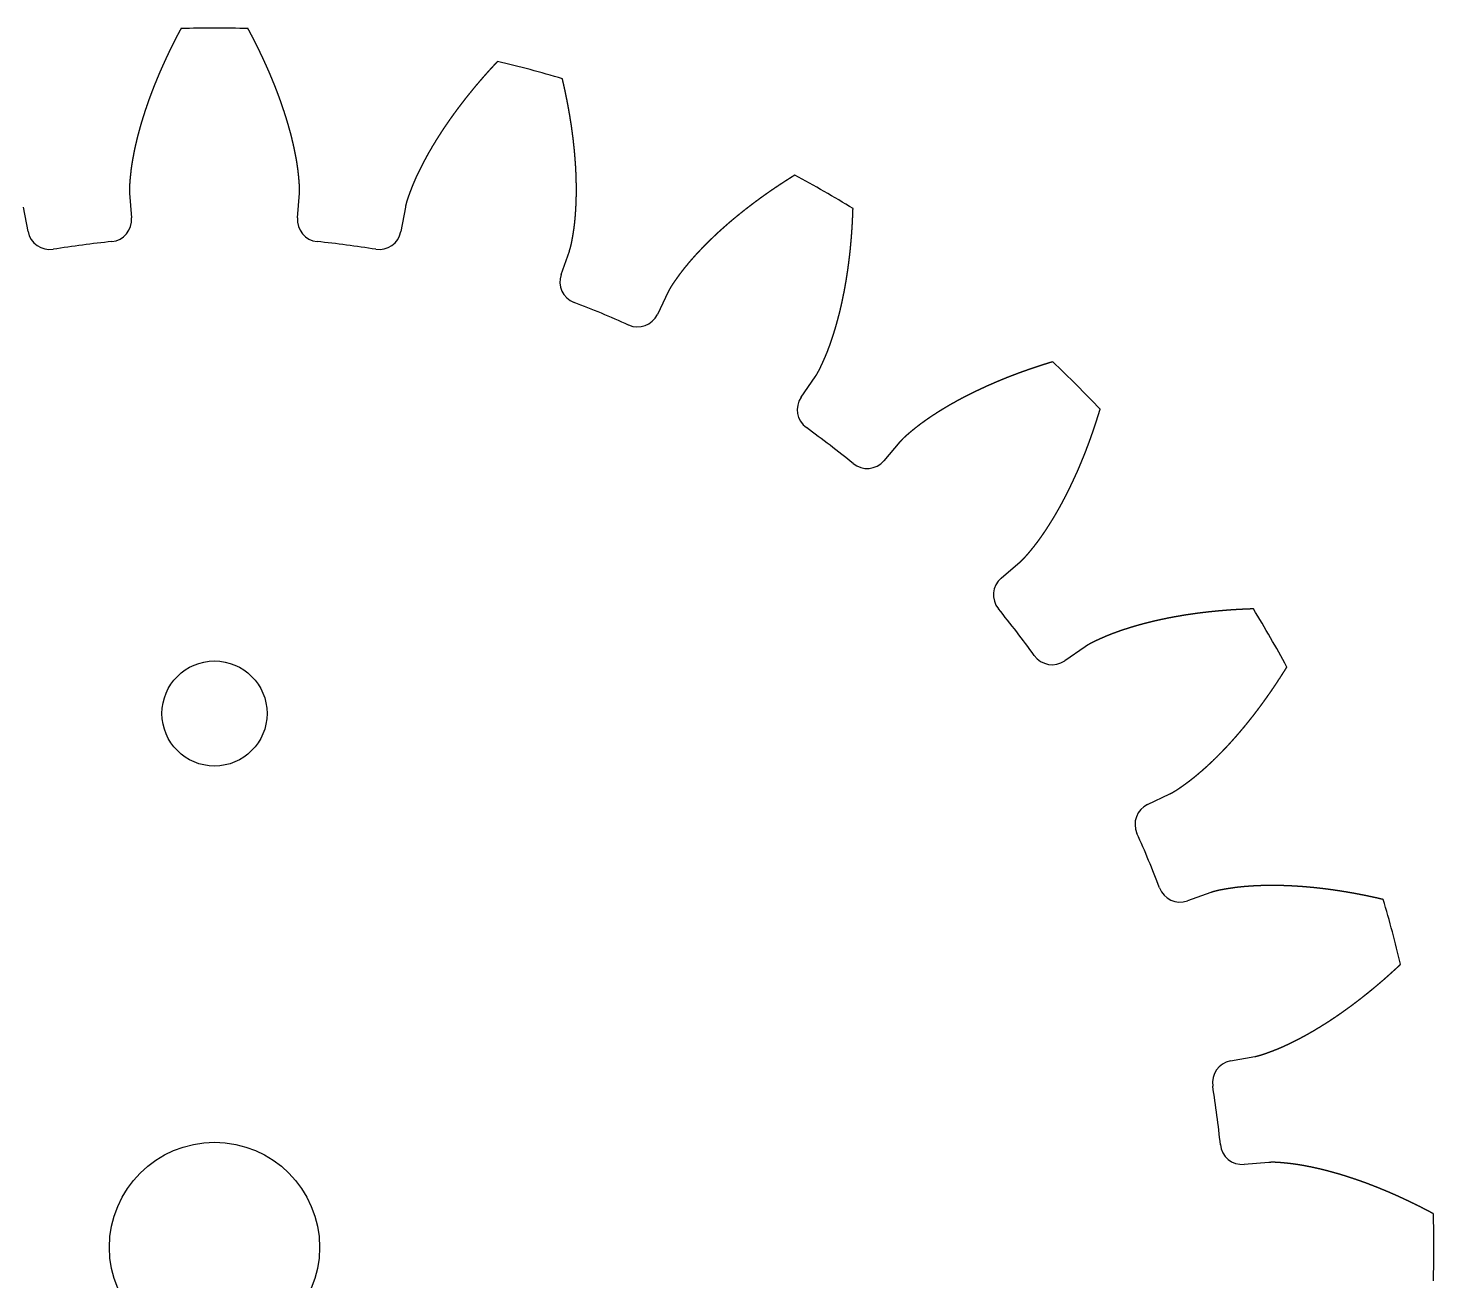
# Model space of a CAD drawing. Header units: millimetres. Extents: x -69.7 to -4.7, y -19.2 to 45.8.
# Drawn here: x -42.15 to -4.68, y 12.44 to 45.83 of the extents above; entities that cross this region are included whole.
import ezdxf

# ---------------------------------------------------------------- set-up
doc = ezdxf.new("R2010")
doc.units = ezdxf.units.MM
doc.layers.get('0').update_dxf_attribs({"linetype": 'CONTINUOUS'})

msp = doc.modelspace()

# ---------------------------------------------------------------- linework, layer by layer
for p, q in [((-39.446, 41.432), (-39.394, 40.774)), ((-39.446, 41.432), (-39.394, 40.774)), ((-34.973, 40.774), (-34.921, 41.432)), ((-34.973, 40.774), (-34.921, 41.432)), ((-42.151, 40.411), (-42.27, 41.06)), ((-42.151, 40.411), (-42.27, 41.06)), ((-32.096, 41.06), (-32.216, 40.411)), ((-32.096, 41.06), (-32.216, 40.411)), ((-27.946, 39.267), (-27.725, 39.889)), ((-27.946, 39.267), (-27.725, 39.889)), ((-25.093, 38.799), (-25.377, 38.202)), ((-25.093, 38.799), (-25.377, 38.202)), ((-21.548, 35.992), (-21.174, 36.536)), ((-21.548, 35.992), (-21.174, 36.536)), ((-18.914, 34.802), (-19.342, 34.299)), ((-18.914, 34.802), (-19.342, 34.299)), ((-16.216, 31.173), (-15.714, 31.602)), ((-16.216, 31.173), (-15.714, 31.602)), ((-13.98, 29.342), (-14.523, 28.967)), ((-13.98, 29.342), (-14.523, 28.967)), ((-12.313, 25.139), (-11.717, 25.422)), ((-12.313, 25.139), (-11.717, 25.422)), ((-10.627, 22.791), (-11.249, 22.57)), ((-10.627, 22.791), (-11.249, 22.57)), ((-10.105, 18.3), (-9.455, 18.419)), ((-10.105, 18.3), (-9.455, 18.419)), ((-9.084, 15.595), (-9.742, 15.542)), ((-9.084, 15.595), (-9.742, 15.542))]:
    msp.add_line(p, q)
for centre, radius in [((-37.183, 27.562), 1.4), ((-37.183, 27.562), 1.4), ((-37.183, 13.332), 2.8), ((-37.183, 13.332), 2.8)]:
    msp.add_circle(centre, radius)
for centre, radius, start, end in [((-37.183, 13.332), 32.5, 88.4232, 91.5768), ((-37.183, 13.332), 32.5, 88.4232, 91.5768), ((-37.183, 13.332), 32.5, 73.4232, 76.5768), ((-37.183, 13.332), 32.5, 73.4232, 76.5768), ((-37.183, 13.332), 32.5, 58.4232, 61.5768), ((-37.183, 13.332), 32.5, 58.4232, 61.5768), ((-39.98, 40.727), 0.588, -84.1716, 4.5673), ((-39.98, 40.727), 0.588, -84.1716, 4.5673), ((-34.387, 40.727), 0.588, 175.4327, 264.1716), ((-34.387, 40.727), 0.588, 175.4327, 264.1716), ((-41.573, 40.517), 0.588, 190.4327, 279.1716), ((-41.573, 40.517), 0.588, 190.4327, 279.1716), ((-37.183, 13.332), 26.949, 95.8284, 99.1716), ((-37.183, 13.332), 26.949, 95.8284, 99.1716), ((-37.183, 13.332), 26.949, 80.8284, 84.1716), ((-37.183, 13.332), 26.949, 80.8284, 84.1716), ((-32.794, 40.517), 0.588, 260.8284, 349.5673), ((-32.794, 40.517), 0.588, 260.8284, 349.5673), ((-27.392, 39.07), 0.588, 160.4327, 249.1716), ((-27.392, 39.07), 0.588, 160.4327, 249.1716), ((-37.183, 13.332), 26.949, 65.8284, 69.1716), ((-37.183, 13.332), 26.949, 65.8284, 69.1716), ((-25.908, 38.455), 0.588, 245.8284, 334.5673), ((-25.908, 38.455), 0.588, 245.8284, 334.5673), ((-37.183, 13.332), 32.5, 43.4232, 46.5768), ((-37.183, 13.332), 32.5, 43.4232, 46.5768), ((-21.064, 35.659), 0.588, 145.4327, 234.1716), ((-21.064, 35.659), 0.588, 145.4327, 234.1716), ((-37.183, 13.332), 26.949, 50.8284, 54.1716), ((-37.183, 13.332), 26.949, 50.8284, 54.1716), ((-19.79, 34.681), 0.588, 230.8284, 319.5673), ((-19.79, 34.681), 0.588, 230.8284, 319.5673), ((-15.835, 30.726), 0.588, 130.4327, 219.1716), ((-15.835, 30.726), 0.588, 130.4327, 219.1716), ((-37.183, 13.332), 26.949, 35.8284, 39.1716), ((-37.183, 13.332), 26.949, 35.8284, 39.1716), ((-37.183, 13.332), 32.5, 28.4232, 31.5768), ((-37.183, 13.332), 32.5, 28.4232, 31.5768), ((-14.857, 29.451), 0.588, 215.8284, 304.5673), ((-14.857, 29.451), 0.588, 215.8284, 304.5673), ((-12.061, 24.608), 0.588, 115.4327, 204.1716), ((-12.061, 24.608), 0.588, 115.4327, 204.1716), ((-37.183, 13.332), 26.949, 20.8284, 24.1716), ((-37.183, 13.332), 26.949, 20.8284, 24.1716), ((-11.446, 23.124), 0.588, 200.8284, 289.5673), ((-11.446, 23.124), 0.588, 200.8284, 289.5673), ((-37.183, 13.332), 32.5, 13.4232, 16.5768), ((-37.183, 13.332), 32.5, 13.4232, 16.5768), ((-9.998, 17.721), 0.588, 100.4327, 189.1716), ((-9.998, 17.721), 0.588, 100.4327, 189.1716), ((-37.183, 13.332), 26.949, 5.8284, 9.1716), ((-37.183, 13.332), 26.949, 5.8284, 9.1716), ((-9.789, 16.129), 0.588, 185.8284, 274.5673), ((-9.789, 16.129), 0.588, 185.8284, 274.5673), ((-37.183, 13.332), 32.5, -1.5768, 1.5768), ((-37.183, 13.332), 32.5, -1.5768, 1.5768)]:
    msp.add_arc(centre, radius, start, end)
for points in [[(-38.078, 45.82), (-38.084, 45.808), (-38.097, 45.783), (-38.117, 45.747), (-38.143, 45.698), (-38.175, 45.636), (-38.207, 45.575), (-38.238, 45.514), (-38.269, 45.452), (-38.3, 45.391), (-38.331, 45.329), (-38.361, 45.268), (-38.391, 45.206), (-38.42, 45.144), (-38.449, 45.083), (-38.478, 45.021), (-38.507, 44.959), (-38.535, 44.897), (-38.563, 44.835), (-38.591, 44.773), (-38.618, 44.711), (-38.645, 44.649), (-38.672, 44.587), (-38.698, 44.524), (-38.724, 44.462), (-38.749, 44.4), (-38.774, 44.337), (-38.799, 44.275), (-38.824, 44.212), (-38.848, 44.15), (-38.872, 44.087), (-38.895, 44.024), (-38.918, 43.962), (-38.941, 43.899), (-38.963, 43.836), (-38.985, 43.773), (-39.006, 43.71), (-39.027, 43.648), (-39.048, 43.585), (-39.068, 43.522), (-39.088, 43.459), (-39.108, 43.396), (-39.127, 43.332), (-39.145, 43.269), (-39.163, 43.206), (-39.181, 43.143), (-39.198, 43.08), (-39.215, 43.017), (-39.232, 42.953), (-39.248, 42.89), (-39.263, 42.827), (-39.278, 42.763), (-39.293, 42.7), (-39.307, 42.637), (-39.32, 42.573), (-39.333, 42.51), (-39.345, 42.446), (-39.357, 42.383), (-39.369, 42.32), (-39.38, 42.256), (-39.39, 42.193), (-39.399, 42.129), (-39.408, 42.066), (-39.415, 42.002), (-39.422, 41.939), (-39.429, 41.875), (-39.435, 41.812), (-39.44, 41.748), (-39.445, 41.685), (-39.449, 41.622), (-39.451, 41.558), (-39.451, 41.508), (-39.449, 41.47), (-39.447, 41.445), (-39.446, 41.432)], [(-38.078, 45.82), (-38.084, 45.808), (-38.097, 45.783), (-38.117, 45.747), (-38.143, 45.698), (-38.175, 45.636), (-38.207, 45.575), (-38.238, 45.514), (-38.269, 45.452), (-38.3, 45.391), (-38.331, 45.329), (-38.361, 45.268), (-38.391, 45.206), (-38.42, 45.144), (-38.449, 45.083), (-38.478, 45.021), (-38.507, 44.959), (-38.535, 44.897), (-38.563, 44.835), (-38.591, 44.773), (-38.618, 44.711), (-38.645, 44.649), (-38.672, 44.587), (-38.698, 44.524), (-38.724, 44.462), (-38.749, 44.4), (-38.774, 44.337), (-38.799, 44.275), (-38.824, 44.212), (-38.848, 44.15), (-38.872, 44.087), (-38.895, 44.024), (-38.918, 43.962), (-38.941, 43.899), (-38.963, 43.836), (-38.985, 43.773), (-39.006, 43.71), (-39.027, 43.648), (-39.048, 43.585), (-39.068, 43.522), (-39.088, 43.459), (-39.108, 43.396), (-39.127, 43.332), (-39.145, 43.269), (-39.163, 43.206), (-39.181, 43.143), (-39.198, 43.08), (-39.215, 43.017), (-39.232, 42.953), (-39.248, 42.89), (-39.263, 42.827), (-39.278, 42.763), (-39.293, 42.7), (-39.307, 42.637), (-39.32, 42.573), (-39.333, 42.51), (-39.345, 42.446), (-39.357, 42.383), (-39.369, 42.32), (-39.38, 42.256), (-39.39, 42.193), (-39.399, 42.129), (-39.408, 42.066), (-39.415, 42.002), (-39.422, 41.939), (-39.429, 41.875), (-39.435, 41.812), (-39.44, 41.748), (-39.445, 41.685), (-39.449, 41.622), (-39.451, 41.558), (-39.451, 41.508), (-39.449, 41.47), (-39.447, 41.445), (-39.446, 41.432)], [(-34.921, 41.432), (-34.92, 41.445), (-34.918, 41.47), (-34.916, 41.508), (-34.916, 41.558), (-34.918, 41.622), (-34.922, 41.685), (-34.927, 41.748), (-34.932, 41.812), (-34.938, 41.875), (-34.945, 41.939), (-34.952, 42.002), (-34.959, 42.066), (-34.968, 42.129), (-34.977, 42.193), (-34.987, 42.256), (-34.998, 42.32), (-35.01, 42.383), (-35.022, 42.446), (-35.034, 42.51), (-35.047, 42.573), (-35.06, 42.637), (-35.074, 42.7), (-35.089, 42.763), (-35.104, 42.827), (-35.119, 42.89), (-35.135, 42.953), (-35.151, 43.017), (-35.168, 43.08), (-35.186, 43.143), (-35.203, 43.206), (-35.222, 43.269), (-35.24, 43.332), (-35.259, 43.396), (-35.279, 43.459), (-35.299, 43.522), (-35.319, 43.585), (-35.34, 43.648), (-35.361, 43.71), (-35.382, 43.773), (-35.404, 43.836), (-35.426, 43.899), (-35.449, 43.962), (-35.472, 44.024), (-35.495, 44.087), (-35.519, 44.15), (-35.543, 44.212), (-35.568, 44.275), (-35.592, 44.337), (-35.618, 44.4), (-35.643, 44.462), (-35.669, 44.524), (-35.695, 44.587), (-35.722, 44.649), (-35.749, 44.711), (-35.776, 44.773), (-35.804, 44.835), (-35.832, 44.897), (-35.86, 44.959), (-35.888, 45.021), (-35.917, 45.083), (-35.947, 45.144), (-35.976, 45.206), (-36.006, 45.268), (-36.036, 45.329), (-36.067, 45.391), (-36.098, 45.452), (-36.129, 45.514), (-36.16, 45.575), (-36.192, 45.636), (-36.224, 45.698), (-36.25, 45.747), (-36.269, 45.783), (-36.283, 45.808), (-36.289, 45.82)], [(-34.921, 41.432), (-34.92, 41.445), (-34.918, 41.47), (-34.916, 41.508), (-34.916, 41.558), (-34.918, 41.622), (-34.922, 41.685), (-34.927, 41.748), (-34.932, 41.812), (-34.938, 41.875), (-34.945, 41.939), (-34.952, 42.002), (-34.959, 42.066), (-34.968, 42.129), (-34.977, 42.193), (-34.987, 42.256), (-34.998, 42.32), (-35.01, 42.383), (-35.022, 42.446), (-35.034, 42.51), (-35.047, 42.573), (-35.06, 42.637), (-35.074, 42.7), (-35.089, 42.763), (-35.104, 42.827), (-35.119, 42.89), (-35.135, 42.953), (-35.151, 43.017), (-35.168, 43.08), (-35.186, 43.143), (-35.203, 43.206), (-35.222, 43.269), (-35.24, 43.332), (-35.259, 43.396), (-35.279, 43.459), (-35.299, 43.522), (-35.319, 43.585), (-35.34, 43.648), (-35.361, 43.71), (-35.382, 43.773), (-35.404, 43.836), (-35.426, 43.899), (-35.449, 43.962), (-35.472, 44.024), (-35.495, 44.087), (-35.519, 44.15), (-35.543, 44.212), (-35.568, 44.275), (-35.592, 44.337), (-35.618, 44.4), (-35.643, 44.462), (-35.669, 44.524), (-35.695, 44.587), (-35.722, 44.649), (-35.749, 44.711), (-35.776, 44.773), (-35.804, 44.835), (-35.832, 44.897), (-35.86, 44.959), (-35.888, 45.021), (-35.917, 45.083), (-35.947, 45.144), (-35.976, 45.206), (-36.006, 45.268), (-36.036, 45.329), (-36.067, 45.391), (-36.098, 45.452), (-36.129, 45.514), (-36.16, 45.575), (-36.192, 45.636), (-36.224, 45.698), (-36.25, 45.747), (-36.269, 45.783), (-36.283, 45.808), (-36.289, 45.82)], [(-29.639, 44.944), (-29.648, 44.934), (-29.667, 44.914), (-29.696, 44.884), (-29.733, 44.843), (-29.78, 44.792), (-29.827, 44.741), (-29.873, 44.69), (-29.919, 44.639), (-29.965, 44.588), (-30.01, 44.536), (-30.055, 44.484), (-30.1, 44.433), (-30.144, 44.381), (-30.189, 44.329), (-30.233, 44.276), (-30.276, 44.224), (-30.32, 44.171), (-30.363, 44.119), (-30.405, 44.066), (-30.448, 44.013), (-30.49, 43.96), (-30.532, 43.907), (-30.573, 43.853), (-30.614, 43.8), (-30.655, 43.746), (-30.695, 43.692), (-30.736, 43.639), (-30.775, 43.584), (-30.815, 43.53), (-30.854, 43.476), (-30.893, 43.421), (-30.931, 43.367), (-30.969, 43.312), (-31.007, 43.257), (-31.045, 43.202), (-31.082, 43.147), (-31.118, 43.092), (-31.154, 43.036), (-31.19, 42.981), (-31.226, 42.925), (-31.261, 42.869), (-31.296, 42.813), (-31.33, 42.757), (-31.364, 42.701), (-31.397, 42.644), (-31.431, 42.588), (-31.463, 42.531), (-31.495, 42.474), (-31.527, 42.417), (-31.559, 42.36), (-31.589, 42.303), (-31.62, 42.245), (-31.65, 42.188), (-31.679, 42.13), (-31.708, 42.072), (-31.736, 42.014), (-31.764, 41.956), (-31.792, 41.897), (-31.819, 41.839), (-31.845, 41.78), (-31.87, 41.721), (-31.895, 41.662), (-31.919, 41.603), (-31.942, 41.543), (-31.965, 41.484), (-31.987, 41.424), (-32.009, 41.364), (-32.03, 41.304), (-32.05, 41.244), (-32.068, 41.183), (-32.081, 41.134), (-32.089, 41.097), (-32.094, 41.073), (-32.096, 41.06)], [(-29.639, 44.944), (-29.648, 44.934), (-29.667, 44.914), (-29.696, 44.884), (-29.733, 44.843), (-29.78, 44.792), (-29.827, 44.741), (-29.873, 44.69), (-29.919, 44.639), (-29.965, 44.588), (-30.01, 44.536), (-30.055, 44.484), (-30.1, 44.433), (-30.144, 44.381), (-30.189, 44.329), (-30.233, 44.276), (-30.276, 44.224), (-30.32, 44.171), (-30.363, 44.119), (-30.405, 44.066), (-30.448, 44.013), (-30.49, 43.96), (-30.532, 43.907), (-30.573, 43.853), (-30.614, 43.8), (-30.655, 43.746), (-30.695, 43.692), (-30.736, 43.639), (-30.775, 43.584), (-30.815, 43.53), (-30.854, 43.476), (-30.893, 43.421), (-30.931, 43.367), (-30.969, 43.312), (-31.007, 43.257), (-31.045, 43.202), (-31.082, 43.147), (-31.118, 43.092), (-31.154, 43.036), (-31.19, 42.981), (-31.226, 42.925), (-31.261, 42.869), (-31.296, 42.813), (-31.33, 42.757), (-31.364, 42.701), (-31.397, 42.644), (-31.431, 42.588), (-31.463, 42.531), (-31.495, 42.474), (-31.527, 42.417), (-31.559, 42.36), (-31.589, 42.303), (-31.62, 42.245), (-31.65, 42.188), (-31.679, 42.13), (-31.708, 42.072), (-31.736, 42.014), (-31.764, 41.956), (-31.792, 41.897), (-31.819, 41.839), (-31.845, 41.78), (-31.87, 41.721), (-31.895, 41.662), (-31.919, 41.603), (-31.942, 41.543), (-31.965, 41.484), (-31.987, 41.424), (-32.009, 41.364), (-32.03, 41.304), (-32.05, 41.244), (-32.068, 41.183), (-32.081, 41.134), (-32.089, 41.097), (-32.094, 41.073), (-32.096, 41.06)], [(-27.725, 39.889), (-27.721, 39.901), (-27.713, 39.925), (-27.701, 39.961), (-27.688, 40.01), (-27.673, 40.071), (-27.661, 40.134), (-27.649, 40.196), (-27.638, 40.259), (-27.627, 40.322), (-27.617, 40.385), (-27.607, 40.448), (-27.598, 40.511), (-27.59, 40.574), (-27.583, 40.638), (-27.576, 40.702), (-27.57, 40.766), (-27.565, 40.83), (-27.56, 40.895), (-27.555, 40.959), (-27.551, 41.024), (-27.548, 41.089), (-27.545, 41.153), (-27.543, 41.218), (-27.541, 41.283), (-27.539, 41.349), (-27.538, 41.414), (-27.538, 41.479), (-27.538, 41.545), (-27.538, 41.61), (-27.539, 41.676), (-27.54, 41.742), (-27.542, 41.807), (-27.544, 41.873), (-27.546, 41.939), (-27.549, 42.005), (-27.553, 42.071), (-27.556, 42.137), (-27.56, 42.204), (-27.565, 42.27), (-27.57, 42.336), (-27.575, 42.403), (-27.581, 42.469), (-27.587, 42.536), (-27.593, 42.602), (-27.6, 42.669), (-27.607, 42.735), (-27.614, 42.802), (-27.622, 42.869), (-27.63, 42.936), (-27.639, 43.003), (-27.648, 43.069), (-27.657, 43.136), (-27.666, 43.203), (-27.676, 43.27), (-27.687, 43.337), (-27.697, 43.404), (-27.708, 43.472), (-27.719, 43.539), (-27.731, 43.606), (-27.743, 43.673), (-27.755, 43.74), (-27.768, 43.808), (-27.781, 43.875), (-27.794, 43.942), (-27.807, 44.01), (-27.821, 44.077), (-27.835, 44.144), (-27.85, 44.212), (-27.865, 44.279), (-27.88, 44.347), (-27.892, 44.4), (-27.902, 44.441), (-27.908, 44.468), (-27.911, 44.481)], [(-27.725, 39.889), (-27.721, 39.901), (-27.713, 39.925), (-27.701, 39.961), (-27.688, 40.01), (-27.673, 40.071), (-27.661, 40.134), (-27.649, 40.196), (-27.638, 40.259), (-27.627, 40.322), (-27.617, 40.385), (-27.607, 40.448), (-27.598, 40.511), (-27.59, 40.574), (-27.583, 40.638), (-27.576, 40.702), (-27.57, 40.766), (-27.565, 40.83), (-27.56, 40.895), (-27.555, 40.959), (-27.551, 41.024), (-27.548, 41.089), (-27.545, 41.153), (-27.543, 41.218), (-27.541, 41.283), (-27.539, 41.349), (-27.538, 41.414), (-27.538, 41.479), (-27.538, 41.545), (-27.538, 41.61), (-27.539, 41.676), (-27.54, 41.742), (-27.542, 41.807), (-27.544, 41.873), (-27.546, 41.939), (-27.549, 42.005), (-27.553, 42.071), (-27.556, 42.137), (-27.56, 42.204), (-27.565, 42.27), (-27.57, 42.336), (-27.575, 42.403), (-27.581, 42.469), (-27.587, 42.536), (-27.593, 42.602), (-27.6, 42.669), (-27.607, 42.735), (-27.614, 42.802), (-27.622, 42.869), (-27.63, 42.936), (-27.639, 43.003), (-27.648, 43.069), (-27.657, 43.136), (-27.666, 43.203), (-27.676, 43.27), (-27.687, 43.337), (-27.697, 43.404), (-27.708, 43.472), (-27.719, 43.539), (-27.731, 43.606), (-27.743, 43.673), (-27.755, 43.74), (-27.768, 43.808), (-27.781, 43.875), (-27.794, 43.942), (-27.807, 44.01), (-27.821, 44.077), (-27.835, 44.144), (-27.85, 44.212), (-27.865, 44.279), (-27.88, 44.347), (-27.892, 44.4), (-27.902, 44.441), (-27.908, 44.468), (-27.911, 44.481)], [(-21.714, 41.915), (-21.726, 41.907), (-21.749, 41.893), (-21.785, 41.871), (-21.832, 41.841), (-21.89, 41.804), (-21.948, 41.767), (-22.006, 41.73), (-22.064, 41.692), (-22.121, 41.654), (-22.178, 41.616), (-22.235, 41.578), (-22.292, 41.54), (-22.348, 41.501), (-22.405, 41.462), (-22.461, 41.423), (-22.516, 41.384), (-22.572, 41.344), (-22.627, 41.304), (-22.682, 41.264), (-22.736, 41.224), (-22.791, 41.184), (-22.845, 41.143), (-22.899, 41.102), (-22.952, 41.061), (-23.006, 41.02), (-23.059, 40.979), (-23.111, 40.937), (-23.164, 40.895), (-23.216, 40.853), (-23.268, 40.811), (-23.32, 40.768), (-23.371, 40.725), (-23.422, 40.682), (-23.472, 40.639), (-23.523, 40.596), (-23.573, 40.552), (-23.622, 40.508), (-23.672, 40.464), (-23.721, 40.419), (-23.77, 40.375), (-23.818, 40.33), (-23.866, 40.285), (-23.914, 40.239), (-23.961, 40.194), (-24.008, 40.148), (-24.055, 40.102), (-24.101, 40.056), (-24.147, 40.009), (-24.192, 39.962), (-24.237, 39.915), (-24.282, 39.868), (-24.326, 39.82), (-24.37, 39.772), (-24.413, 39.724), (-24.456, 39.676), (-24.499, 39.627), (-24.541, 39.578), (-24.582, 39.529), (-24.623, 39.479), (-24.664, 39.429), (-24.704, 39.379), (-24.743, 39.328), (-24.781, 39.277), (-24.819, 39.226), (-24.856, 39.174), (-24.893, 39.122), (-24.93, 39.07), (-24.966, 39.017), (-25.001, 38.964), (-25.034, 38.911), (-25.059, 38.867), (-25.077, 38.833), (-25.088, 38.81), (-25.093, 38.799)], [(-21.714, 41.915), (-21.726, 41.907), (-21.749, 41.893), (-21.785, 41.871), (-21.832, 41.841), (-21.89, 41.804), (-21.948, 41.767), (-22.006, 41.73), (-22.064, 41.692), (-22.121, 41.654), (-22.178, 41.616), (-22.235, 41.578), (-22.292, 41.54), (-22.348, 41.501), (-22.405, 41.462), (-22.461, 41.423), (-22.516, 41.384), (-22.572, 41.344), (-22.627, 41.304), (-22.682, 41.264), (-22.736, 41.224), (-22.791, 41.184), (-22.845, 41.143), (-22.899, 41.102), (-22.952, 41.061), (-23.006, 41.02), (-23.059, 40.979), (-23.111, 40.937), (-23.164, 40.895), (-23.216, 40.853), (-23.268, 40.811), (-23.32, 40.768), (-23.371, 40.725), (-23.422, 40.682), (-23.472, 40.639), (-23.523, 40.596), (-23.573, 40.552), (-23.622, 40.508), (-23.672, 40.464), (-23.721, 40.419), (-23.77, 40.375), (-23.818, 40.33), (-23.866, 40.285), (-23.914, 40.239), (-23.961, 40.194), (-24.008, 40.148), (-24.055, 40.102), (-24.101, 40.056), (-24.147, 40.009), (-24.192, 39.962), (-24.237, 39.915), (-24.282, 39.868), (-24.326, 39.82), (-24.37, 39.772), (-24.413, 39.724), (-24.456, 39.676), (-24.499, 39.627), (-24.541, 39.578), (-24.582, 39.529), (-24.623, 39.479), (-24.664, 39.429), (-24.704, 39.379), (-24.743, 39.328), (-24.781, 39.277), (-24.819, 39.226), (-24.856, 39.174), (-24.893, 39.122), (-24.93, 39.07), (-24.966, 39.017), (-25.001, 38.964), (-25.034, 38.911), (-25.059, 38.867), (-25.077, 38.833), (-25.088, 38.81), (-25.093, 38.799)], [(-21.174, 36.536), (-21.167, 36.546), (-21.153, 36.567), (-21.132, 36.599), (-21.107, 36.643), (-21.077, 36.699), (-21.048, 36.756), (-21.021, 36.813), (-20.994, 36.871), (-20.967, 36.929), (-20.941, 36.987), (-20.916, 37.045), (-20.89, 37.104), (-20.866, 37.163), (-20.842, 37.223), (-20.82, 37.283), (-20.797, 37.343), (-20.775, 37.404), (-20.754, 37.465), (-20.733, 37.526), (-20.713, 37.587), (-20.692, 37.649), (-20.673, 37.711), (-20.654, 37.773), (-20.635, 37.835), (-20.617, 37.898), (-20.599, 37.961), (-20.582, 38.024), (-20.565, 38.087), (-20.548, 38.15), (-20.532, 38.214), (-20.516, 38.278), (-20.5, 38.342), (-20.485, 38.406), (-20.471, 38.47), (-20.456, 38.535), (-20.443, 38.599), (-20.429, 38.664), (-20.416, 38.729), (-20.403, 38.794), (-20.39, 38.86), (-20.378, 38.925), (-20.367, 38.991), (-20.355, 39.057), (-20.344, 39.123), (-20.333, 39.189), (-20.323, 39.255), (-20.313, 39.321), (-20.303, 39.388), (-20.294, 39.454), (-20.285, 39.521), (-20.276, 39.588), (-20.268, 39.655), (-20.259, 39.722), (-20.252, 39.79), (-20.244, 39.857), (-20.237, 39.925), (-20.23, 39.992), (-20.224, 40.06), (-20.218, 40.128), (-20.212, 40.196), (-20.206, 40.264), (-20.201, 40.332), (-20.196, 40.401), (-20.191, 40.469), (-20.187, 40.538), (-20.183, 40.606), (-20.179, 40.675), (-20.176, 40.744), (-20.173, 40.813), (-20.17, 40.882), (-20.168, 40.937), (-20.166, 40.979), (-20.165, 41.006), (-20.165, 41.02)], [(-21.174, 36.536), (-21.167, 36.546), (-21.153, 36.567), (-21.132, 36.599), (-21.107, 36.643), (-21.077, 36.699), (-21.048, 36.756), (-21.021, 36.813), (-20.994, 36.871), (-20.967, 36.929), (-20.941, 36.987), (-20.916, 37.045), (-20.89, 37.104), (-20.866, 37.163), (-20.842, 37.223), (-20.82, 37.283), (-20.797, 37.343), (-20.775, 37.404), (-20.754, 37.465), (-20.733, 37.526), (-20.713, 37.587), (-20.692, 37.649), (-20.673, 37.711), (-20.654, 37.773), (-20.635, 37.835), (-20.617, 37.898), (-20.599, 37.961), (-20.582, 38.024), (-20.565, 38.087), (-20.548, 38.15), (-20.532, 38.214), (-20.516, 38.278), (-20.5, 38.342), (-20.485, 38.406), (-20.471, 38.47), (-20.456, 38.535), (-20.443, 38.599), (-20.429, 38.664), (-20.416, 38.729), (-20.403, 38.794), (-20.39, 38.86), (-20.378, 38.925), (-20.367, 38.991), (-20.355, 39.057), (-20.344, 39.123), (-20.333, 39.189), (-20.323, 39.255), (-20.313, 39.321), (-20.303, 39.388), (-20.294, 39.454), (-20.285, 39.521), (-20.276, 39.588), (-20.268, 39.655), (-20.259, 39.722), (-20.252, 39.79), (-20.244, 39.857), (-20.237, 39.925), (-20.23, 39.992), (-20.224, 40.06), (-20.218, 40.128), (-20.212, 40.196), (-20.206, 40.264), (-20.201, 40.332), (-20.196, 40.401), (-20.191, 40.469), (-20.187, 40.538), (-20.183, 40.606), (-20.179, 40.675), (-20.176, 40.744), (-20.173, 40.813), (-20.17, 40.882), (-20.168, 40.937), (-20.166, 40.979), (-20.165, 41.006), (-20.165, 41.02)], [(-14.844, 36.937), (-14.857, 36.933), (-14.883, 36.925), (-14.923, 36.913), (-14.976, 36.896), (-15.042, 36.876), (-15.108, 36.855), (-15.173, 36.834), (-15.239, 36.812), (-15.304, 36.791), (-15.369, 36.769), (-15.434, 36.747), (-15.499, 36.724), (-15.563, 36.701), (-15.628, 36.678), (-15.692, 36.655), (-15.756, 36.632), (-15.82, 36.608), (-15.883, 36.584), (-15.947, 36.559), (-16.01, 36.535), (-16.073, 36.51), (-16.136, 36.485), (-16.198, 36.459), (-16.26, 36.433), (-16.323, 36.407), (-16.385, 36.381), (-16.446, 36.354), (-16.508, 36.327), (-16.569, 36.3), (-16.63, 36.273), (-16.691, 36.245), (-16.752, 36.217), (-16.812, 36.189), (-16.872, 36.16), (-16.932, 36.131), (-16.992, 36.102), (-17.051, 36.072), (-17.11, 36.042), (-17.169, 36.012), (-17.228, 35.982), (-17.286, 35.951), (-17.344, 35.92), (-17.402, 35.888), (-17.459, 35.856), (-17.517, 35.824), (-17.573, 35.792), (-17.63, 35.759), (-17.686, 35.726), (-17.743, 35.692), (-17.798, 35.659), (-17.854, 35.624), (-17.909, 35.59), (-17.963, 35.555), (-18.018, 35.52), (-18.072, 35.484), (-18.125, 35.448), (-18.179, 35.411), (-18.231, 35.375), (-18.284, 35.337), (-18.336, 35.3), (-18.388, 35.261), (-18.439, 35.223), (-18.489, 35.183), (-18.539, 35.143), (-18.588, 35.103), (-18.637, 35.062), (-18.686, 35.021), (-18.734, 34.98), (-18.782, 34.938), (-18.828, 34.894), (-18.863, 34.858), (-18.889, 34.83), (-18.906, 34.811), (-18.914, 34.802)], [(-14.844, 36.937), (-14.857, 36.933), (-14.883, 36.925), (-14.923, 36.913), (-14.976, 36.896), (-15.042, 36.876), (-15.108, 36.855), (-15.173, 36.834), (-15.239, 36.812), (-15.304, 36.791), (-15.369, 36.769), (-15.434, 36.747), (-15.499, 36.724), (-15.563, 36.701), (-15.628, 36.678), (-15.692, 36.655), (-15.756, 36.632), (-15.82, 36.608), (-15.883, 36.584), (-15.947, 36.559), (-16.01, 36.535), (-16.073, 36.51), (-16.136, 36.485), (-16.198, 36.459), (-16.26, 36.433), (-16.323, 36.407), (-16.385, 36.381), (-16.446, 36.354), (-16.508, 36.327), (-16.569, 36.3), (-16.63, 36.273), (-16.691, 36.245), (-16.752, 36.217), (-16.812, 36.189), (-16.872, 36.16), (-16.932, 36.131), (-16.992, 36.102), (-17.051, 36.072), (-17.11, 36.042), (-17.169, 36.012), (-17.228, 35.982), (-17.286, 35.951), (-17.344, 35.92), (-17.402, 35.888), (-17.459, 35.856), (-17.517, 35.824), (-17.573, 35.792), (-17.63, 35.759), (-17.686, 35.726), (-17.743, 35.692), (-17.798, 35.659), (-17.854, 35.624), (-17.909, 35.59), (-17.963, 35.555), (-18.018, 35.52), (-18.072, 35.484), (-18.125, 35.448), (-18.179, 35.411), (-18.231, 35.375), (-18.284, 35.337), (-18.336, 35.3), (-18.388, 35.261), (-18.439, 35.223), (-18.489, 35.183), (-18.539, 35.143), (-18.588, 35.103), (-18.637, 35.062), (-18.686, 35.021), (-18.734, 34.98), (-18.782, 34.938), (-18.828, 34.894), (-18.863, 34.858), (-18.889, 34.83), (-18.906, 34.811), (-18.914, 34.802)], [(-15.714, 31.602), (-15.704, 31.61), (-15.685, 31.627), (-15.657, 31.652), (-15.621, 31.688), (-15.578, 31.734), (-15.536, 31.781), (-15.494, 31.83), (-15.453, 31.879), (-15.413, 31.928), (-15.372, 31.977), (-15.332, 32.027), (-15.293, 32.077), (-15.254, 32.128), (-15.216, 32.179), (-15.178, 32.232), (-15.141, 32.284), (-15.104, 32.337), (-15.068, 32.39), (-15.032, 32.444), (-14.996, 32.498), (-14.961, 32.552), (-14.926, 32.607), (-14.891, 32.662), (-14.857, 32.717), (-14.823, 32.773), (-14.79, 32.829), (-14.757, 32.885), (-14.724, 32.942), (-14.691, 32.999), (-14.659, 33.056), (-14.627, 33.114), (-14.596, 33.172), (-14.565, 33.23), (-14.534, 33.288), (-14.504, 33.347), (-14.473, 33.405), (-14.443, 33.465), (-14.414, 33.524), (-14.385, 33.584), (-14.356, 33.644), (-14.327, 33.704), (-14.299, 33.764), (-14.271, 33.825), (-14.243, 33.885), (-14.215, 33.947), (-14.188, 34.008), (-14.161, 34.069), (-14.135, 34.131), (-14.108, 34.193), (-14.082, 34.255), (-14.057, 34.317), (-14.031, 34.38), (-14.006, 34.443), (-13.981, 34.506), (-13.956, 34.569), (-13.932, 34.632), (-13.908, 34.696), (-13.884, 34.76), (-13.86, 34.824), (-13.837, 34.888), (-13.814, 34.952), (-13.791, 35.017), (-13.769, 35.082), (-13.747, 35.146), (-13.725, 35.212), (-13.703, 35.277), (-13.682, 35.342), (-13.661, 35.408), (-13.64, 35.474), (-13.619, 35.54), (-13.603, 35.592), (-13.591, 35.632), (-13.583, 35.659), (-13.579, 35.672)], [(-15.714, 31.602), (-15.704, 31.61), (-15.685, 31.627), (-15.657, 31.652), (-15.621, 31.688), (-15.578, 31.734), (-15.536, 31.781), (-15.494, 31.83), (-15.453, 31.879), (-15.413, 31.928), (-15.372, 31.977), (-15.332, 32.027), (-15.293, 32.077), (-15.254, 32.128), (-15.216, 32.179), (-15.178, 32.232), (-15.141, 32.284), (-15.104, 32.337), (-15.068, 32.39), (-15.032, 32.444), (-14.996, 32.498), (-14.961, 32.552), (-14.926, 32.607), (-14.891, 32.662), (-14.857, 32.717), (-14.823, 32.773), (-14.79, 32.829), (-14.757, 32.885), (-14.724, 32.942), (-14.691, 32.999), (-14.659, 33.056), (-14.627, 33.114), (-14.596, 33.172), (-14.565, 33.23), (-14.534, 33.288), (-14.504, 33.347), (-14.473, 33.405), (-14.443, 33.465), (-14.414, 33.524), (-14.385, 33.584), (-14.356, 33.644), (-14.327, 33.704), (-14.299, 33.764), (-14.271, 33.825), (-14.243, 33.885), (-14.215, 33.947), (-14.188, 34.008), (-14.161, 34.069), (-14.135, 34.131), (-14.108, 34.193), (-14.082, 34.255), (-14.057, 34.317), (-14.031, 34.38), (-14.006, 34.443), (-13.981, 34.506), (-13.956, 34.569), (-13.932, 34.632), (-13.908, 34.696), (-13.884, 34.76), (-13.86, 34.824), (-13.837, 34.888), (-13.814, 34.952), (-13.791, 35.017), (-13.769, 35.082), (-13.747, 35.146), (-13.725, 35.212), (-13.703, 35.277), (-13.682, 35.342), (-13.661, 35.408), (-13.64, 35.474), (-13.619, 35.54), (-13.603, 35.592), (-13.591, 35.632), (-13.583, 35.659), (-13.579, 35.672)], [(-9.495, 30.351), (-9.509, 30.35), (-9.537, 30.349), (-9.578, 30.348), (-9.634, 30.346), (-9.703, 30.343), (-9.772, 30.34), (-9.841, 30.336), (-9.909, 30.333), (-9.978, 30.329), (-10.047, 30.324), (-10.115, 30.32), (-10.183, 30.315), (-10.252, 30.309), (-10.32, 30.304), (-10.388, 30.298), (-10.456, 30.292), (-10.523, 30.285), (-10.591, 30.279), (-10.659, 30.271), (-10.726, 30.264), (-10.793, 30.256), (-10.86, 30.248), (-10.927, 30.24), (-10.994, 30.231), (-11.061, 30.222), (-11.128, 30.212), (-11.194, 30.203), (-11.261, 30.193), (-11.327, 30.182), (-11.393, 30.172), (-11.459, 30.16), (-11.525, 30.149), (-11.59, 30.137), (-11.656, 30.125), (-11.721, 30.113), (-11.786, 30.1), (-11.851, 30.087), (-11.916, 30.073), (-11.981, 30.059), (-12.045, 30.045), (-12.11, 30.03), (-12.174, 30.015), (-12.238, 30), (-12.302, 29.984), (-12.365, 29.968), (-12.429, 29.951), (-12.492, 29.934), (-12.555, 29.917), (-12.618, 29.899), (-12.68, 29.881), (-12.743, 29.862), (-12.805, 29.843), (-12.867, 29.823), (-12.928, 29.803), (-12.99, 29.783), (-13.051, 29.762), (-13.112, 29.74), (-13.172, 29.718), (-13.233, 29.696), (-13.293, 29.673), (-13.352, 29.65), (-13.412, 29.625), (-13.47, 29.6), (-13.529, 29.574), (-13.587, 29.548), (-13.645, 29.522), (-13.703, 29.495), (-13.76, 29.467), (-13.817, 29.439), (-13.873, 29.409), (-13.916, 29.383), (-13.948, 29.363), (-13.969, 29.349), (-13.98, 29.342)], [(-9.495, 30.351), (-9.509, 30.35), (-9.537, 30.349), (-9.578, 30.348), (-9.634, 30.346), (-9.703, 30.343), (-9.772, 30.34), (-9.841, 30.336), (-9.909, 30.333), (-9.978, 30.329), (-10.047, 30.324), (-10.115, 30.32), (-10.183, 30.315), (-10.252, 30.309), (-10.32, 30.304), (-10.388, 30.298), (-10.456, 30.292), (-10.523, 30.285), (-10.591, 30.279), (-10.659, 30.271), (-10.726, 30.264), (-10.793, 30.256), (-10.86, 30.248), (-10.927, 30.24), (-10.994, 30.231), (-11.061, 30.222), (-11.128, 30.212), (-11.194, 30.203), (-11.261, 30.193), (-11.327, 30.182), (-11.393, 30.172), (-11.459, 30.16), (-11.525, 30.149), (-11.59, 30.137), (-11.656, 30.125), (-11.721, 30.113), (-11.786, 30.1), (-11.851, 30.087), (-11.916, 30.073), (-11.981, 30.059), (-12.045, 30.045), (-12.11, 30.03), (-12.174, 30.015), (-12.238, 30), (-12.302, 29.984), (-12.365, 29.968), (-12.429, 29.951), (-12.492, 29.934), (-12.555, 29.917), (-12.618, 29.899), (-12.68, 29.881), (-12.743, 29.862), (-12.805, 29.843), (-12.867, 29.823), (-12.928, 29.803), (-12.99, 29.783), (-13.051, 29.762), (-13.112, 29.74), (-13.172, 29.718), (-13.233, 29.696), (-13.293, 29.673), (-13.352, 29.65), (-13.412, 29.625), (-13.47, 29.6), (-13.529, 29.574), (-13.587, 29.548), (-13.645, 29.522), (-13.703, 29.495), (-13.76, 29.467), (-13.817, 29.439), (-13.873, 29.409), (-13.916, 29.383), (-13.948, 29.363), (-13.969, 29.349), (-13.98, 29.342)], [(-11.717, 25.422), (-11.705, 25.428), (-11.683, 25.439), (-11.649, 25.457), (-11.605, 25.482), (-11.551, 25.515), (-11.498, 25.55), (-11.446, 25.586), (-11.394, 25.622), (-11.342, 25.659), (-11.29, 25.697), (-11.238, 25.734), (-11.187, 25.773), (-11.137, 25.812), (-11.086, 25.852), (-11.036, 25.892), (-10.987, 25.933), (-10.938, 25.975), (-10.889, 26.017), (-10.84, 26.06), (-10.792, 26.102), (-10.743, 26.146), (-10.695, 26.189), (-10.648, 26.234), (-10.6, 26.278), (-10.553, 26.323), (-10.507, 26.369), (-10.46, 26.415), (-10.414, 26.461), (-10.368, 26.508), (-10.322, 26.555), (-10.276, 26.602), (-10.231, 26.65), (-10.186, 26.698), (-10.141, 26.746), (-10.096, 26.795), (-10.052, 26.844), (-10.008, 26.893), (-9.964, 26.943), (-9.92, 26.993), (-9.877, 27.043), (-9.833, 27.094), (-9.79, 27.145), (-9.747, 27.196), (-9.705, 27.248), (-9.663, 27.3), (-9.62, 27.352), (-9.579, 27.404), (-9.537, 27.457), (-9.495, 27.51), (-9.454, 27.563), (-9.413, 27.617), (-9.372, 27.671), (-9.332, 27.725), (-9.291, 27.779), (-9.251, 27.834), (-9.211, 27.889), (-9.172, 27.944), (-9.132, 27.999), (-9.093, 28.055), (-9.054, 28.111), (-9.015, 28.167), (-8.976, 28.224), (-8.938, 28.28), (-8.899, 28.337), (-8.861, 28.394), (-8.824, 28.452), (-8.786, 28.51), (-8.749, 28.567), (-8.711, 28.626), (-8.674, 28.684), (-8.645, 28.731), (-8.623, 28.766), (-8.608, 28.79), (-8.601, 28.802)], [(-11.717, 25.422), (-11.705, 25.428), (-11.683, 25.439), (-11.649, 25.457), (-11.605, 25.482), (-11.551, 25.515), (-11.498, 25.55), (-11.446, 25.586), (-11.394, 25.622), (-11.342, 25.659), (-11.29, 25.697), (-11.238, 25.734), (-11.187, 25.773), (-11.137, 25.812), (-11.086, 25.852), (-11.036, 25.892), (-10.987, 25.933), (-10.938, 25.975), (-10.889, 26.017), (-10.84, 26.06), (-10.792, 26.102), (-10.743, 26.146), (-10.695, 26.189), (-10.648, 26.234), (-10.6, 26.278), (-10.553, 26.323), (-10.507, 26.369), (-10.46, 26.415), (-10.414, 26.461), (-10.368, 26.508), (-10.322, 26.555), (-10.276, 26.602), (-10.231, 26.65), (-10.186, 26.698), (-10.141, 26.746), (-10.096, 26.795), (-10.052, 26.844), (-10.008, 26.893), (-9.964, 26.943), (-9.92, 26.993), (-9.877, 27.043), (-9.833, 27.094), (-9.79, 27.145), (-9.747, 27.196), (-9.705, 27.248), (-9.663, 27.3), (-9.62, 27.352), (-9.579, 27.404), (-9.537, 27.457), (-9.495, 27.51), (-9.454, 27.563), (-9.413, 27.617), (-9.372, 27.671), (-9.332, 27.725), (-9.291, 27.779), (-9.251, 27.834), (-9.211, 27.889), (-9.172, 27.944), (-9.132, 27.999), (-9.093, 28.055), (-9.054, 28.111), (-9.015, 28.167), (-8.976, 28.224), (-8.938, 28.28), (-8.899, 28.337), (-8.861, 28.394), (-8.824, 28.452), (-8.786, 28.51), (-8.749, 28.567), (-8.711, 28.626), (-8.674, 28.684), (-8.645, 28.731), (-8.623, 28.766), (-8.608, 28.79), (-8.601, 28.802)], [(-6.034, 22.604), (-6.048, 22.608), (-6.075, 22.614), (-6.115, 22.623), (-6.169, 22.636), (-6.237, 22.651), (-6.304, 22.666), (-6.371, 22.68), (-6.439, 22.694), (-6.506, 22.708), (-6.573, 22.722), (-6.641, 22.735), (-6.708, 22.748), (-6.775, 22.76), (-6.842, 22.773), (-6.91, 22.785), (-6.977, 22.796), (-7.044, 22.808), (-7.111, 22.818), (-7.178, 22.829), (-7.245, 22.839), (-7.312, 22.849), (-7.379, 22.859), (-7.446, 22.868), (-7.513, 22.877), (-7.58, 22.885), (-7.647, 22.894), (-7.713, 22.901), (-7.78, 22.909), (-7.847, 22.916), (-7.913, 22.923), (-7.98, 22.929), (-8.047, 22.935), (-8.113, 22.941), (-8.179, 22.946), (-8.246, 22.951), (-8.312, 22.955), (-8.378, 22.959), (-8.444, 22.963), (-8.51, 22.966), (-8.576, 22.969), (-8.642, 22.972), (-8.708, 22.974), (-8.774, 22.975), (-8.84, 22.977), (-8.905, 22.977), (-8.971, 22.978), (-9.036, 22.978), (-9.102, 22.977), (-9.167, 22.976), (-9.232, 22.975), (-9.297, 22.973), (-9.362, 22.971), (-9.427, 22.968), (-9.492, 22.964), (-9.556, 22.96), (-9.621, 22.956), (-9.685, 22.951), (-9.749, 22.945), (-9.813, 22.94), (-9.877, 22.933), (-9.941, 22.926), (-10.005, 22.917), (-10.068, 22.908), (-10.131, 22.899), (-10.194, 22.888), (-10.257, 22.878), (-10.319, 22.867), (-10.382, 22.855), (-10.444, 22.842), (-10.506, 22.828), (-10.555, 22.814), (-10.591, 22.803), (-10.615, 22.795), (-10.627, 22.791)], [(-6.034, 22.604), (-6.048, 22.608), (-6.075, 22.614), (-6.115, 22.623), (-6.169, 22.636), (-6.237, 22.651), (-6.304, 22.666), (-6.371, 22.68), (-6.439, 22.694), (-6.506, 22.708), (-6.573, 22.722), (-6.641, 22.735), (-6.708, 22.748), (-6.775, 22.76), (-6.842, 22.773), (-6.91, 22.785), (-6.977, 22.796), (-7.044, 22.808), (-7.111, 22.818), (-7.178, 22.829), (-7.245, 22.839), (-7.312, 22.849), (-7.379, 22.859), (-7.446, 22.868), (-7.513, 22.877), (-7.58, 22.885), (-7.647, 22.894), (-7.713, 22.901), (-7.78, 22.909), (-7.847, 22.916), (-7.913, 22.923), (-7.98, 22.929), (-8.047, 22.935), (-8.113, 22.941), (-8.179, 22.946), (-8.246, 22.951), (-8.312, 22.955), (-8.378, 22.959), (-8.444, 22.963), (-8.51, 22.966), (-8.576, 22.969), (-8.642, 22.972), (-8.708, 22.974), (-8.774, 22.975), (-8.84, 22.977), (-8.905, 22.977), (-8.971, 22.978), (-9.036, 22.978), (-9.102, 22.977), (-9.167, 22.976), (-9.232, 22.975), (-9.297, 22.973), (-9.362, 22.971), (-9.427, 22.968), (-9.492, 22.964), (-9.556, 22.96), (-9.621, 22.956), (-9.685, 22.951), (-9.749, 22.945), (-9.813, 22.94), (-9.877, 22.933), (-9.941, 22.926), (-10.005, 22.917), (-10.068, 22.908), (-10.131, 22.899), (-10.194, 22.888), (-10.257, 22.878), (-10.319, 22.867), (-10.382, 22.855), (-10.444, 22.842), (-10.506, 22.828), (-10.555, 22.814), (-10.591, 22.803), (-10.615, 22.795), (-10.627, 22.791)], [(-9.455, 18.419), (-9.443, 18.422), (-9.418, 18.426), (-9.381, 18.435), (-9.332, 18.447), (-9.272, 18.466), (-9.211, 18.486), (-9.151, 18.507), (-9.092, 18.529), (-9.032, 18.551), (-8.972, 18.574), (-8.913, 18.597), (-8.853, 18.621), (-8.794, 18.645), (-8.735, 18.671), (-8.677, 18.697), (-8.618, 18.724), (-8.56, 18.751), (-8.502, 18.779), (-8.444, 18.808), (-8.386, 18.837), (-8.328, 18.866), (-8.27, 18.896), (-8.213, 18.926), (-8.156, 18.957), (-8.098, 18.988), (-8.041, 19.02), (-7.985, 19.052), (-7.928, 19.085), (-7.871, 19.118), (-7.815, 19.152), (-7.759, 19.186), (-7.702, 19.22), (-7.646, 19.255), (-7.591, 19.29), (-7.535, 19.325), (-7.479, 19.361), (-7.424, 19.397), (-7.369, 19.434), (-7.313, 19.471), (-7.258, 19.508), (-7.203, 19.546), (-7.149, 19.584), (-7.094, 19.623), (-7.04, 19.662), (-6.985, 19.701), (-6.931, 19.74), (-6.877, 19.78), (-6.823, 19.82), (-6.769, 19.861), (-6.716, 19.901), (-6.662, 19.943), (-6.609, 19.984), (-6.556, 20.026), (-6.503, 20.068), (-6.45, 20.11), (-6.397, 20.153), (-6.344, 20.196), (-6.292, 20.239), (-6.239, 20.283), (-6.187, 20.327), (-6.135, 20.371), (-6.083, 20.416), (-6.031, 20.46), (-5.98, 20.506), (-5.928, 20.551), (-5.877, 20.597), (-5.825, 20.643), (-5.774, 20.689), (-5.723, 20.735), (-5.672, 20.782), (-5.632, 20.82), (-5.602, 20.848), (-5.581, 20.867), (-5.571, 20.877)], [(-9.455, 18.419), (-9.443, 18.422), (-9.418, 18.426), (-9.381, 18.435), (-9.332, 18.447), (-9.272, 18.466), (-9.211, 18.486), (-9.151, 18.507), (-9.092, 18.529), (-9.032, 18.551), (-8.972, 18.574), (-8.913, 18.597), (-8.853, 18.621), (-8.794, 18.645), (-8.735, 18.671), (-8.677, 18.697), (-8.618, 18.724), (-8.56, 18.751), (-8.502, 18.779), (-8.444, 18.808), (-8.386, 18.837), (-8.328, 18.866), (-8.27, 18.896), (-8.213, 18.926), (-8.156, 18.957), (-8.098, 18.988), (-8.041, 19.02), (-7.985, 19.052), (-7.928, 19.085), (-7.871, 19.118), (-7.815, 19.152), (-7.759, 19.186), (-7.702, 19.22), (-7.646, 19.255), (-7.591, 19.29), (-7.535, 19.325), (-7.479, 19.361), (-7.424, 19.397), (-7.369, 19.434), (-7.313, 19.471), (-7.258, 19.508), (-7.203, 19.546), (-7.149, 19.584), (-7.094, 19.623), (-7.04, 19.662), (-6.985, 19.701), (-6.931, 19.74), (-6.877, 19.78), (-6.823, 19.82), (-6.769, 19.861), (-6.716, 19.901), (-6.662, 19.943), (-6.609, 19.984), (-6.556, 20.026), (-6.503, 20.068), (-6.45, 20.11), (-6.397, 20.153), (-6.344, 20.196), (-6.292, 20.239), (-6.239, 20.283), (-6.187, 20.327), (-6.135, 20.371), (-6.083, 20.416), (-6.031, 20.46), (-5.98, 20.506), (-5.928, 20.551), (-5.877, 20.597), (-5.825, 20.643), (-5.774, 20.689), (-5.723, 20.735), (-5.672, 20.782), (-5.632, 20.82), (-5.602, 20.848), (-5.581, 20.867), (-5.571, 20.877)], [(-4.696, 14.227), (-4.708, 14.233), (-4.732, 14.246), (-4.769, 14.266), (-4.818, 14.292), (-4.879, 14.324), (-4.94, 14.355), (-5.002, 14.387), (-5.063, 14.418), (-5.125, 14.449), (-5.186, 14.479), (-5.248, 14.51), (-5.309, 14.539), (-5.371, 14.569), (-5.433, 14.598), (-5.495, 14.627), (-5.557, 14.656), (-5.619, 14.684), (-5.681, 14.712), (-5.743, 14.74), (-5.805, 14.767), (-5.867, 14.794), (-5.929, 14.82), (-5.991, 14.847), (-6.054, 14.872), (-6.116, 14.898), (-6.178, 14.923), (-6.241, 14.948), (-6.303, 14.972), (-6.366, 14.997), (-6.429, 15.02), (-6.491, 15.044), (-6.554, 15.067), (-6.617, 15.089), (-6.679, 15.112), (-6.742, 15.133), (-6.805, 15.155), (-6.868, 15.176), (-6.931, 15.197), (-6.994, 15.217), (-7.057, 15.237), (-7.12, 15.256), (-7.183, 15.275), (-7.246, 15.294), (-7.309, 15.312), (-7.373, 15.33), (-7.436, 15.347), (-7.499, 15.364), (-7.562, 15.381), (-7.626, 15.397), (-7.689, 15.412), (-7.752, 15.427), (-7.816, 15.441), (-7.879, 15.455), (-7.942, 15.469), (-8.006, 15.482), (-8.069, 15.494), (-8.133, 15.506), (-8.196, 15.517), (-8.259, 15.528), (-8.323, 15.539), (-8.386, 15.548), (-8.45, 15.556), (-8.513, 15.564), (-8.577, 15.571), (-8.64, 15.577), (-8.704, 15.583), (-8.767, 15.589), (-8.831, 15.594), (-8.894, 15.598), (-8.957, 15.6), (-9.008, 15.599), (-9.046, 15.598), (-9.071, 15.596), (-9.084, 15.595)], [(-4.696, 14.227), (-4.708, 14.233), (-4.732, 14.246), (-4.769, 14.266), (-4.818, 14.292), (-4.879, 14.324), (-4.94, 14.355), (-5.002, 14.387), (-5.063, 14.418), (-5.125, 14.449), (-5.186, 14.479), (-5.248, 14.51), (-5.309, 14.539), (-5.371, 14.569), (-5.433, 14.598), (-5.495, 14.627), (-5.557, 14.656), (-5.619, 14.684), (-5.681, 14.712), (-5.743, 14.74), (-5.805, 14.767), (-5.867, 14.794), (-5.929, 14.82), (-5.991, 14.847), (-6.054, 14.872), (-6.116, 14.898), (-6.178, 14.923), (-6.241, 14.948), (-6.303, 14.972), (-6.366, 14.997), (-6.429, 15.02), (-6.491, 15.044), (-6.554, 15.067), (-6.617, 15.089), (-6.679, 15.112), (-6.742, 15.133), (-6.805, 15.155), (-6.868, 15.176), (-6.931, 15.197), (-6.994, 15.217), (-7.057, 15.237), (-7.12, 15.256), (-7.183, 15.275), (-7.246, 15.294), (-7.309, 15.312), (-7.373, 15.33), (-7.436, 15.347), (-7.499, 15.364), (-7.562, 15.381), (-7.626, 15.397), (-7.689, 15.412), (-7.752, 15.427), (-7.816, 15.441), (-7.879, 15.455), (-7.942, 15.469), (-8.006, 15.482), (-8.069, 15.494), (-8.133, 15.506), (-8.196, 15.517), (-8.259, 15.528), (-8.323, 15.539), (-8.386, 15.548), (-8.45, 15.556), (-8.513, 15.564), (-8.577, 15.571), (-8.64, 15.577), (-8.704, 15.583), (-8.767, 15.589), (-8.831, 15.594), (-8.894, 15.598), (-8.957, 15.6), (-9.008, 15.599), (-9.046, 15.598), (-9.071, 15.596), (-9.084, 15.595)]]:
    msp.add_open_spline(points, degree=5)

doc.saveas('drawing.dxf')
